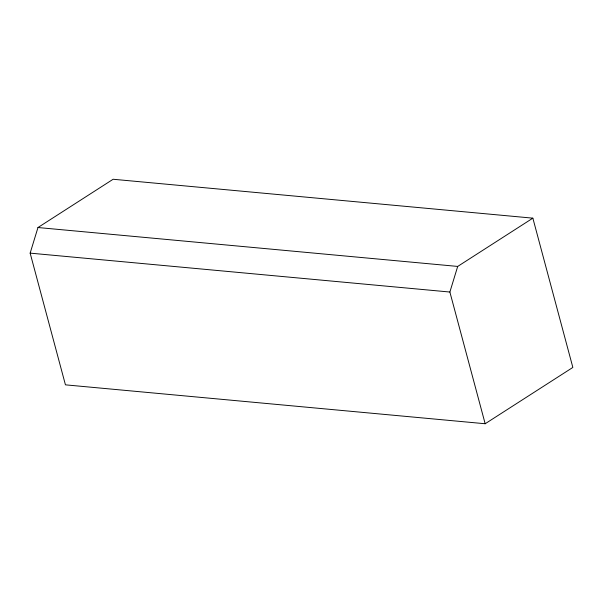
<?xml version="1.0" encoding="UTF-8"?>
<svg xmlns="http://www.w3.org/2000/svg" width="603" height="603" viewBox="0 0 603 603"><rect width="100%" height="100%" fill="white"/><g stroke="black" fill="none" stroke-linecap="round" stroke-linejoin="round"><path stroke-width="0.9" d="M30.15 253.132L37.974 227.527L113.13 179.257L532.856 218.158L572.85 367.431L485.166 423.743L65.441 384.842L30.15 253.132L449.876 292.033L485.166 423.743M449.876 292.033L457.692 266.428L532.856 218.158M37.974 227.527L457.692 266.428"/></g></svg>
